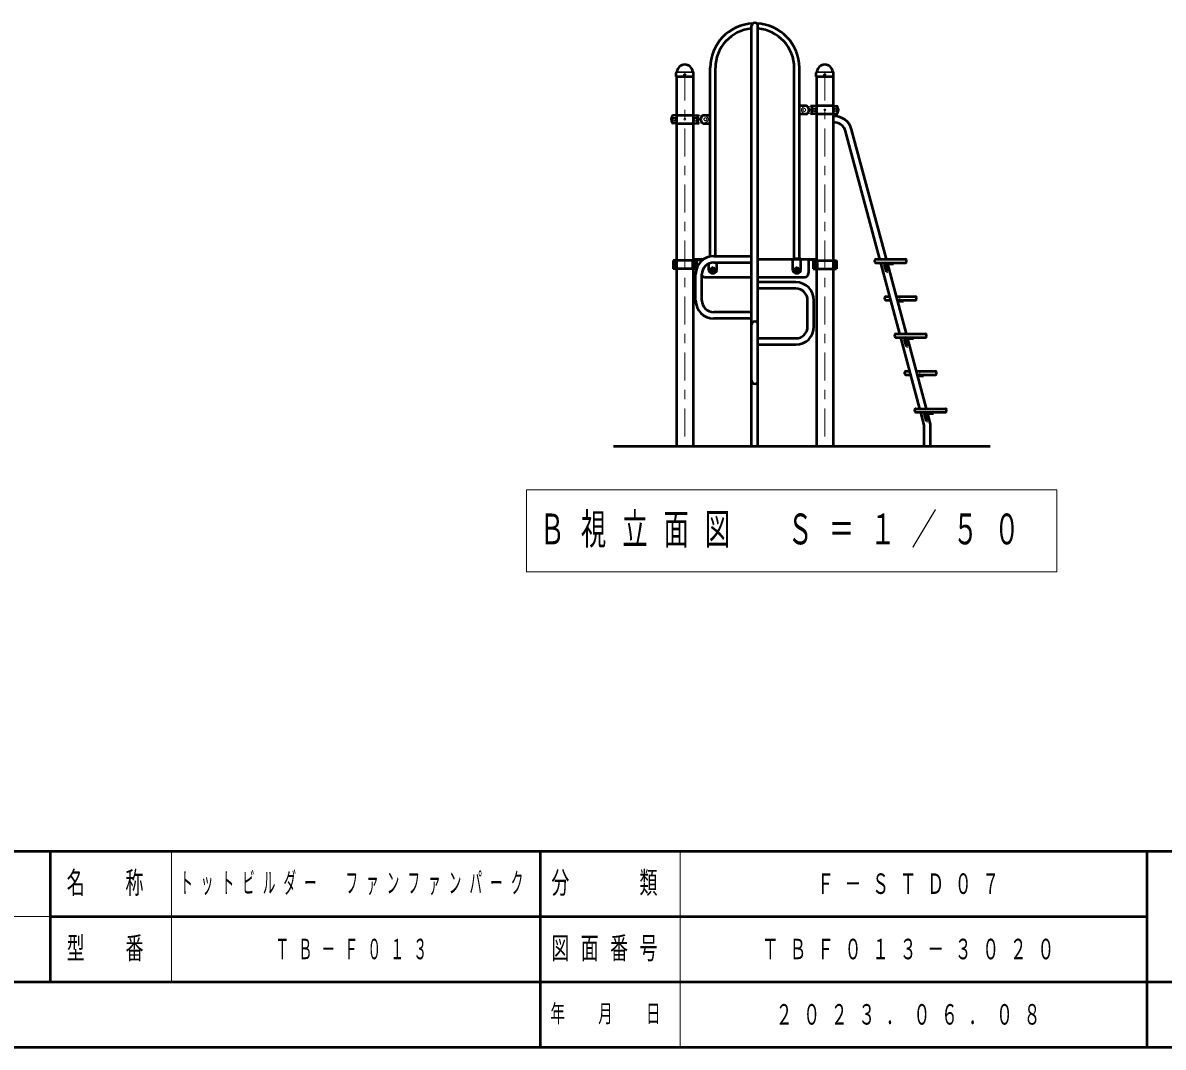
# Model space of a CAD drawing. Units: millimetres on the paper, scale 1:50. Extents: x -385 to 0, y -594 to 267.
# Drawn here: x -190.4 to -68.2, y -297 to -187.2 of the extents above; entities that cross this region are included whole.
import ezdxf

# ---------------------------------------------------------------- set-up
doc = ezdxf.new("R2010")
doc.units = ezdxf.units.MM
doc.linetypes.add('USER1', pattern=[4.5, 2.5, -2])
doc.linetypes.add('USER2', pattern=[6, 3, -1, 1, -1])
doc.layers.add('LY_1', color=140, linetype='Continuous', lineweight=50)
doc.styles.add('ＭＳ ゴシック', font='')
doc.styles.get('ＭＳ ゴシック').set_extended_font_data('MS Gothic')

msp = doc.modelspace()

# ---------------------------------------------------------------- linework, layer by layer
at = {"layer": 'LY_1'}
for p, q in [((-112.34, -232.59), (-112.34, -187.59)), ((-111.66, -232.59), (-111.66, -187.59)), ((-120.429, -193), (-120.42, -192.603)), ((-120.419, -193.01), (-120.429, -193)), ((-120.419, -193.01), (-118.58, -193.01)), ((-120.396, -192.545), (-120.374, -192.524)), ((-120.391, -193.01), (-120.391, -232.59)), ((-118.603, -192.545), (-118.625, -192.524)), ((-118.609, -193.01), (-118.609, -232.59)), ((-118.571, -193), (-118.58, -193.01)), ((-118.571, -193), (-118.579, -192.603)), ((-116.772, -212.286), (-116.772, -192.09)), ((-116.228, -212.25), (-116.228, -192.09)), ((-107.772, -212.526), (-107.772, -192.09)), ((-107.228, -212.526), (-107.228, -192.09)), ((-105.429, -193), (-105.42, -192.603)), ((-105.429, -193), (-105.42, -192.603)), ((-105.419, -193.01), (-105.429, -193)), ((-105.419, -193.01), (-105.429, -193)), ((-105.419, -193.01), (-103.58, -193.01)), ((-105.419, -193.01), (-103.58, -193.01)), ((-105.396, -192.545), (-105.374, -192.524)), ((-105.396, -192.545), (-105.374, -192.524)), ((-105.391, -193.01), (-105.391, -232.59)), ((-103.603, -192.545), (-103.625, -192.524)), ((-103.603, -192.545), (-103.625, -192.524)), ((-103.609, -193.01), (-103.609, -232.59)), ((-103.571, -193), (-103.58, -193.01)), ((-103.571, -193), (-103.58, -193.01)), ((-103.571, -193), (-103.579, -192.603)), ((-103.571, -193), (-103.579, -192.603)), ((-106.48, -196.15), (-107.228, -196.15)), ((-105.42, -196.14), (-106.05, -196.195)), ((-103.58, -196.14), (-105.42, -196.14)), ((-103.58, -196.14), (-103.264, -196.168)), ((-120.42, -197.14), (-120.735, -197.168)), ((-120.42, -197.14), (-118.579, -197.14)), ((-118.58, -197.14), (-117.95, -197.195)), ((-117.519, -197.15), (-116.772, -197.15)), ((-106.48, -197.03), (-107.228, -197.03)), ((-105.42, -197.04), (-106.05, -196.985)), ((-103.58, -197.04), (-105.42, -197.04)), ((-103.58, -197.04), (-103.264, -197.013)), ((-120.42, -198.04), (-120.735, -198.013)), ((-120.42, -198.04), (-118.579, -198.04)), ((-118.58, -198.04), (-117.95, -197.985)), ((-117.519, -198.03), (-116.772, -198.03)), ((-98.605, -212.59), (-102.282, -198.864)), ((-97.901, -212.59), (-101.626, -198.688)), ((-118.609, -212.59), (-117.497, -212.59)), ((-118.609, -212.59), (-117.497, -212.59)), ((-118.609, -212.59), (-117.75, -212.59)), ((-116.4, -212.25), (-112.34, -212.25)), ((-111.66, -212.59), (-105.391, -212.59)), ((-107.94, -213.802), (-107.94, -212.526)), ((-107.06, -212.526), (-107.94, -212.526)), ((-107.06, -213.802), (-107.06, -212.526)), ((-99.051, -212.59), (-95.851, -212.59)), ((-118.263, -212.71), (-120.736, -212.71)), ((-120.736, -212.71), (-120.736, -213.61)), ((-118.263, -213.61), (-120.736, -213.61)), ((-120.57, -212.71), (-120.57, -213.61)), ((-118.665, -212.71), (-118.665, -213.61)), ((-118.609, -212.636), (-117.75, -212.636)), ((-118.478, -212.71), (-118.478, -213.61)), ((-118.419, -212.71), (-118.419, -213.61)), ((-118.263, -212.71), (-118.263, -213.61)), ((-117.75, -212.65), (-117.75, -212.797)), ((-116.94, -213.802), (-116.94, -213.052)), ((-116.58, -213.644), (-116.5, -213.598)), ((-116.58, -213.736), (-116.5, -213.783)), ((-116.5, -213.598), (-116.42, -213.644)), ((-116.5, -213.783), (-116.42, -213.736)), ((-116.42, -213.644), (-116.42, -213.736)), ((-116.4, -212.93), (-112.34, -212.93)), ((-116.06, -213.802), (-116.06, -212.93)), ((-107.5, -213.598), (-107.42, -213.644)), ((-107.5, -213.783), (-107.42, -213.736)), ((-107.42, -213.644), (-107.42, -213.736)), ((-106.25, -212.65), (-106.25, -214.09)), ((-105.391, -212.654), (-106.25, -212.654)), ((-105.736, -212.71), (-103.263, -212.71)), ((-105.736, -212.71), (-105.736, -213.61)), ((-105.736, -213.61), (-103.263, -213.61)), ((-105.58, -212.71), (-105.58, -213.61)), ((-105.521, -212.71), (-105.521, -213.61)), ((-105.334, -212.71), (-105.334, -213.61)), ((-103.43, -212.71), (-103.43, -213.61)), ((-103.263, -212.71), (-103.263, -213.61)), ((-99.151, -212.87), (-99.151, -212.69)), ((-99.051, -212.97), (-95.851, -212.97)), ((-96.461, -220.59), (-98.503, -212.97)), ((-97.893, -213.936), (-98.091, -213.197)), ((-97.777, -213.905), (-97.975, -213.166)), ((-97.917, -213.09), (-97.151, -213.09)), ((-95.757, -220.59), (-97.799, -212.97)), ((-97.151, -212.97), (-97.151, -213.09)), ((-95.751, -212.87), (-95.751, -212.69)), ((-118.34, -216.99), (-118.34, -214.19)), ((-117.66, -216.99), (-117.66, -214.19)), ((-117.35, -214.49), (-112.34, -214.49)), ((-111.66, -214.49), (-106.65, -214.49)), ((-97.893, -213.936), (-97.777, -213.905)), ((-107.6, -215.05), (-111.66, -215.05)), ((-107.6, -215.73), (-111.66, -215.73)), ((-106.34, -219.79), (-106.34, -216.99)), ((-105.66, -219.79), (-105.66, -216.99)), ((-98.079, -216.87), (-98.079, -216.69)), ((-97.979, -216.59), (-97.533, -216.59)), ((-97.979, -216.97), (-97.431, -216.97)), ((-96.829, -216.59), (-94.779, -216.59)), ((-96.727, -216.97), (-94.779, -216.97)), ((-96.695, -217.09), (-96.079, -217.09)), ((-96.079, -216.97), (-96.079, -217.09)), ((-94.679, -216.87), (-94.679, -216.69)), ((-112.34, -218.25), (-116.4, -218.25)), ((-112.34, -218.93), (-116.4, -218.93)), ((-111.66, -221.05), (-107.6, -221.05)), ((-97.008, -220.87), (-97.008, -220.69)), ((-96.908, -220.59), (-93.708, -220.59)), ((-96.908, -220.97), (-93.708, -220.97)), ((-94.317, -228.59), (-96.359, -220.97)), ((-95.773, -220.97), (-95.008, -220.97)), ((-95.773, -221.09), (-95.008, -221.09)), ((-93.613, -228.59), (-95.655, -220.97)), ((-95.008, -220.97), (-95.008, -221.09)), ((-93.608, -220.87), (-93.608, -220.69)), ((-111.66, -221.73), (-107.6, -221.73)), ((-95.75, -221.936), (-95.947, -221.197)), ((-95.634, -221.905), (-95.831, -221.166)), ((-95.75, -221.936), (-95.634, -221.905)), ((-95.936, -224.87), (-95.936, -224.69)), ((-95.836, -224.59), (-95.389, -224.59)), ((-94.685, -224.59), (-92.636, -224.59)), ((-92.536, -224.87), (-92.536, -224.69)), ((-95.836, -224.97), (-95.288, -224.97)), ((-94.584, -224.97), (-92.636, -224.97)), ((-94.552, -225.09), (-93.936, -225.09)), ((-93.936, -224.97), (-93.936, -225.09)), ((-94.864, -228.87), (-94.864, -228.69)), ((-94.764, -228.59), (-91.564, -228.59)), ((-94.764, -228.97), (-91.564, -228.97)), ((-93.84, -230.374), (-94.216, -228.97)), ((-93.606, -229.936), (-93.804, -229.197)), ((-93.49, -229.905), (-93.688, -229.166)), ((-93.63, -228.97), (-92.864, -228.97)), ((-93.63, -229.09), (-92.864, -229.09)), ((-93.16, -230.284), (-93.512, -228.97)), ((-92.864, -228.97), (-92.864, -229.09)), ((-91.464, -228.87), (-91.464, -228.69)), ((-93.84, -232.59), (-93.84, -230.374)), ((-93.606, -229.936), (-93.49, -229.905)), ((-93.16, -232.59), (-93.16, -230.284)), ((-93.84, -232.59), (-93.84, -230.954)), ((-93.16, -232.59), (-93.16, -230.954)), ((-187.5, -276), (-187.5, -290)), ((-135, -276), (-135, -297)), ((-70, -276), (-70, -297)), ((-187.5, -283), (-70, -283)), ((-242.5, -290), (0, -290))]:
    msp.add_line(p, q, dxfattribs=at)
at = {"layer": 'LY_1', "color": 7, "lineweight": 13}
for p, q in [((-120.393, -192.58), (-118.606, -192.58)), ((-120.357, -192.51), (-118.645, -192.51)), ((-105.393, -192.58), (-103.606, -192.58)), ((-105.393, -192.58), (-103.606, -192.58)), ((-105.357, -192.51), (-103.645, -192.51)), ((-105.357, -192.51), (-103.645, -192.51)), ((-105.465, -196.405), (-105.834, -196.405)), ((-105.834, -196.775), (-105.834, -196.405)), ((-103.534, -196.405), (-103.165, -196.405)), ((-103.165, -196.775), (-103.165, -196.405)), ((-120.465, -197.405), (-120.834, -197.405)), ((-120.834, -197.775), (-120.834, -197.405)), ((-120.465, -197.775), (-120.834, -197.775)), ((-118.534, -197.405), (-118.165, -197.405)), ((-118.534, -197.775), (-118.165, -197.775)), ((-118.165, -197.775), (-118.165, -197.405)), ((-105.465, -196.775), (-105.834, -196.775)), ((-103.534, -196.775), (-103.165, -196.775)), ((-136.456, -237.272), (-136.456, -246.072)), ((-79.656, -237.272), (-136.456, -237.272)), ((-79.656, -246.072), (-79.656, -237.272)), ((-136.456, -246.072), (-79.656, -246.072)), ((-174.5, -276), (-174.5, -290)), ((-120, -276), (-120, -297)), ((-242.5, -283), (-187.5, -283))]:
    msp.add_line(p, q, dxfattribs=at)
at = {"layer": 'LY_1', "color": 7, "linetype": 'USER2', "lineweight": 13}
for p, q in [((-119.5, -192.58), (-119.5, -232.59)), ((-104.5, -192.58), (-104.5, -232.59)), ((-96.479, -216.523), (-96.479, -217.201)), ((-94.336, -224.523), (-94.336, -225.201))]:
    msp.add_line(p, q, dxfattribs=at)
at = {"layer": 'LY_1', "color": 7, "linetype": 'USER1', "lineweight": 13}
for p, q in [((-106.05, -196.195), (-106.68, -196.242)), ((-105.4, -196.16), (-105.4, -197.02)), ((-103.6, -196.16), (-103.6, -197.02)), ((-120.4, -197.16), (-120.4, -198.02)), ((-118.6, -197.16), (-118.6, -198.02)), ((-117.95, -197.195), (-117.319, -197.242)), ((-106.05, -196.985), (-106.68, -196.939)), ((-117.95, -197.985), (-117.319, -197.939)), ((-107.94, -212.59), (-107.06, -212.59))]:
    msp.add_line(p, q, dxfattribs=at)
at = {"layer": 'LY_1', "color": 7}
for p, q in [((-127.142, -232.59), (-86.771, -232.59)), ((-385, -276), (0, -276)), ((-385, -297), (0, -297))]:
    msp.add_line(p, q, dxfattribs=at)
at = {"layer": 'LY_1'}
for centre, radius in [((-119.5, -192.85), 0.06), ((-104.5, -192.85), 0.06), ((-104.5, -192.85), 0.06), ((-116.5, -213.69), 0.21), ((-107.5, -213.69), 0.21)]:
    msp.add_circle(centre, radius, dxfattribs=at)
at = {"layer": 'LY_1', "color": 7, "linetype": 'USER1', "lineweight": 13}
for centre, radius in [((-106.7, -196.59), 0.15), ((-117.3, -197.59), 0.15), ((-116.5, -213.69), 0.13), ((-116.5, -213.69), 0.125), ((-107.5, -213.69), 0.13), ((-107.5, -213.69), 0.125)]:
    msp.add_circle(centre, radius, dxfattribs=at)
at = {"layer": 'LY_1', "color": 7, "lineweight": 13}
for centre, radius in [((-105.65, -196.59), 0.185), ((-105.65, -196.59), 0.1), ((-104.5, -196.59), 0.1), ((-103.35, -196.59), 0.185), ((-103.35, -196.59), 0.1), ((-120.65, -197.59), 0.185), ((-120.65, -197.59), 0.1), ((-119.5, -197.59), 0.1), ((-118.35, -197.59), 0.185), ((-118.35, -197.59), 0.1), ((-116.5, -213.69), 0.24), ((-116.5, -213.69), 0.11), ((-107.5, -213.69), 0.24), ((-107.5, -213.69), 0.11)]:
    msp.add_circle(centre, radius, dxfattribs=at)
at = {"layer": 'LY_1'}
for centre, radius, start, end in [((-112, -192.09), 4.772, 92.5225, 180), ((-112, -192.09), 4.228, 94.61249, 180), ((-112, -187.59), 0.34, 0, 180), ((-112, -192.09), 4.772, 0, 87.4775), ((-112, -192.09), 4.228, 0, 85.38751), ((-119.5, -192.59), 0.864, 90, 173.3676), ((-119.5, -192.59), 0.864, 6.6324, 90), ((-104.5, -192.59), 0.864, 90, 173.3676), ((-104.5, -192.59), 0.864, 90, 173.3676), ((-104.5, -192.59), 0.864, 6.6324, 90), ((-104.5, -192.59), 0.864, 6.6324, 90), ((-120.336, -192.605), 0.084, 135, 178.99605), ((-120.413, -192.484), 0.056, 315, 353.3676), ((-118.586, -192.484), 0.056, 186.6324, 225), ((-118.663, -192.605), 0.084, 1.00395, 45), ((-105.336, -192.605), 0.084, 135, 178.99605), ((-105.336, -192.605), 0.084, 135, 178.99605), ((-105.413, -192.484), 0.056, 315, 353.3676), ((-105.413, -192.484), 0.056, 315, 353.3676), ((-103.586, -192.484), 0.056, 186.6324, 225), ((-103.586, -192.484), 0.056, 186.6324, 225), ((-103.663, -192.605), 0.084, 1.00395, 45), ((-103.663, -192.605), 0.084, 1.00395, 45), ((-106.672, -196.59), 0.48, 293.55646, 66.44354), ((-104.95, -196.59), 1, 163.80375, 196.19625), ((-105.718, -196.367), 0.2, 95, 163.80375), ((-103.281, -196.367), 0.2, 16.19625, 85), ((-104.05, -196.59), 1, 343.80375, 16.19625), ((-119.95, -197.59), 1, 163.80375, 196.19625), ((-120.718, -197.367), 0.2, 95, 163.80375), ((-120.718, -197.813), 0.2, 196.19625, 265), ((-118.281, -197.367), 0.2, 16.19625, 85), ((-118.281, -197.813), 0.2, 275, 343.80375), ((-119.05, -197.59), 1, 343.80375, 16.19625), ((-117.328, -197.59), 0.48, 113.55646, 246.44354), ((-105.718, -196.813), 0.2, 196.19625, 265), ((-103.5, -199.19), 1.94, 15, 93.22089), ((-103.5, -199.19), 1.26, 15, 94.96274), ((-103.281, -196.813), 0.2, 275, 343.80375), ((-116.4, -214.19), 1.94, 90, 180), ((-117.69, -212.65), 0.06, 90, 180), ((-106.31, -212.65), 0.06, 0, 90), ((-99.051, -212.69), 0.1, 90, 180), ((-95.851, -212.69), 0.1, 0, 90), ((-116.4, -214.19), 1.26, 90, 180), ((-116.5, -213.61), 0.48, 203.55646, 336.44354), ((-107.5, -213.61), 0.48, 203.55646, 336.44354), ((-99.051, -212.87), 0.1, 180, 270), ((-97.917, -213.15), 0.18, 90, 194.93968), ((-97.917, -213.15), 0.06, 90, 194.93968), ((-95.851, -212.87), 0.1, 270, 0), ((-117.35, -214.09), 0.4, 219.19497, 270), ((-106.65, -214.09), 0.4, 270, 0), ((-107.6, -216.99), 1.94, 0, 90), ((-107.6, -216.99), 1.26, 0, 90), ((-116.4, -216.99), 1.94, 180, 270), ((-116.4, -216.99), 1.26, 180, 270), ((-97.979, -216.69), 0.1, 90, 180), ((-97.979, -216.87), 0.1, 180, 270), ((-94.779, -216.69), 0.1, 0, 90), ((-94.779, -216.87), 0.1, 270, 0), ((-112, -219.59), 0.34, 0, 180), ((-107.6, -219.79), 1.26, 270, 0), ((-107.6, -219.79), 1.94, 270, 0), ((-96.908, -220.69), 0.1, 90, 180), ((-96.908, -220.87), 0.1, 180, 270), ((-95.773, -221.15), 0.18, 90, 194.93968), ((-95.773, -221.15), 0.06, 90, 194.93968), ((-93.708, -220.69), 0.1, 0, 90), ((-93.708, -220.87), 0.1, 270, 0), ((-95.836, -224.69), 0.1, 90, 180), ((-92.636, -224.69), 0.1, 0, 90), ((-112, -225.59), 0.34, 180, 0), ((-95.836, -224.87), 0.1, 180, 270), ((-92.636, -224.87), 0.1, 270, 0), ((-94.764, -228.69), 0.1, 90, 180), ((-94.764, -228.87), 0.1, 180, 270), ((-93.63, -229.15), 0.18, 90, 194.93968), ((-93.63, -229.15), 0.06, 90, 194.93968), ((-91.564, -228.69), 0.1, 0, 90), ((-91.564, -228.87), 0.1, 270, 0)]:
    msp.add_arc(centre, radius, start, end, dxfattribs=at)
at = {"layer": 'LY_1', "color": 7, "linetype": 'USER1', "lineweight": 13}
for centre, radius, start, end in [((-106.65, -196.59), 0.35, 95, 265), ((-105.42, -196.16), 0.02, 0, 91.98888), ((-118.58, -197.16), 0.02, 88.01112, 180), ((-117.349, -197.59), 0.35, 275, 85), ((-105.42, -197.02), 0.02, 270, 0), ((-118.58, -198.02), 0.02, 180, 270)]:
    msp.add_arc(centre, radius, start, end, dxfattribs=at)
at = {"layer": 'LY_1', "color": 7, "lineweight": 13}
for centre, start, end in [((-108.025, -196.59), 355.87048, 4.12952), ((-100.974, -196.59), 175.87048, 184.12952), ((-123.025, -197.59), 355.87048, 4.12952), ((-115.974, -197.59), 175.87048, 184.12952)]:
    msp.add_arc(centre, 2.567, start, end, dxfattribs=at)

# ---------------------------------------------------------------- texts
at = {"layer": 'LY_1', "color": 7, "style": 'ＭＳ ゴシック'}
for s, insert, char_height, attachment_point in [('\\T1.64;\\W0.6;Ｂ視立面図\u3000Ｓ＝１／５０', (-135.056, -241.672), 3.299, 4), ('\\T1.64;\\W0.6;名\u3000称', (-181, -279.5), 2.346, 5), ('\\T1.64;\\W0.45;トットビルダー\u3000ファンファンパーク', (-154.75, -279.5), 2.199, 5), ('\\T1.64;\\W0.6;分\u3000\u3000類', (-127.5, -279.5), 2.346, 5), ('\\T1.64;\\W0.6;Ｆ－ＳＴＤ０７', (-95, -279.5), 2.199, 5), ('\\T1.64;\\W0.6;型\u3000番', (-181, -286.5), 2.346, 5), ('\\T1.64;\\W0.5;ＴＢ－Ｆ０１３', (-154.75, -286.5), 2.199, 5), ('\\T1.64;\\W0.6;図面番号', (-127.5, -286.5), 2.346, 5), ('\\T1.64;\\W0.6;ＴＢＦ０１３－３０２０', (-95, -286.5), 2.199, 5), ('\\T1.64;\\W0.6;年\u3000月\u3000日', (-127.5, -293.5), 1.906, 5), ('\\T1.64;\\W0.6;２０２３．０６．０８', (-95, -293.5), 2.199, 5)]:
    msp.add_mtext(s, dxfattribs=dict(at, insert=insert, char_height=char_height, attachment_point=attachment_point))

doc.saveas('drawing.dxf')
